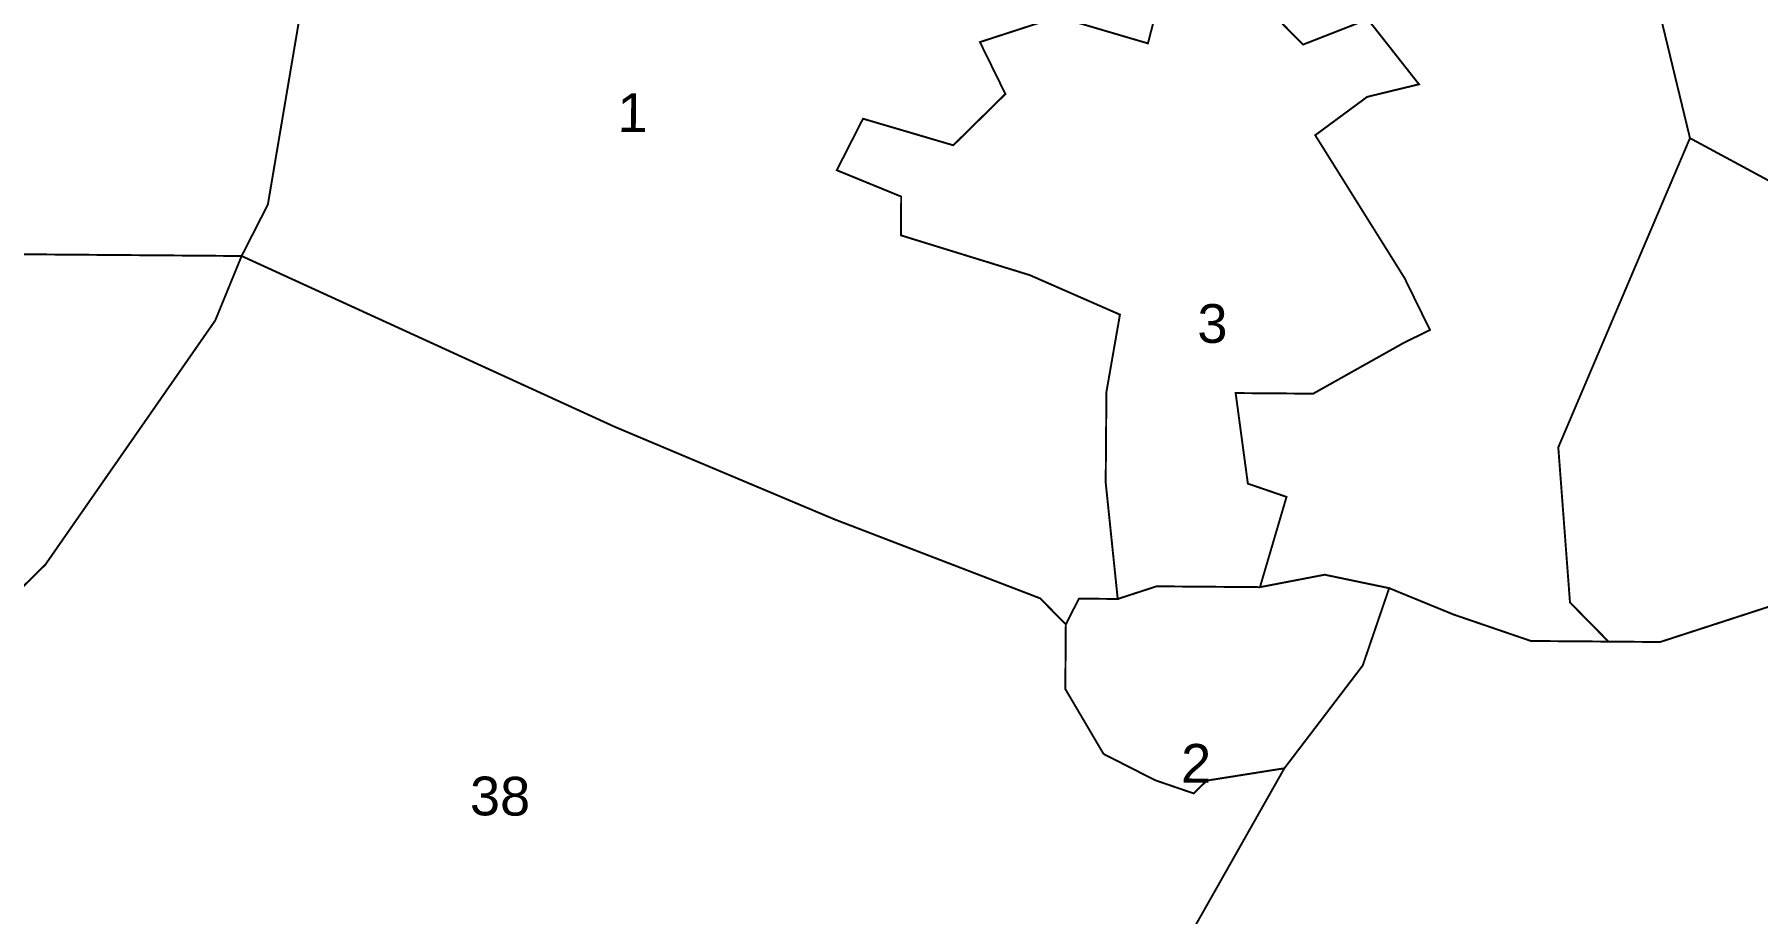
# Model space of a CAD drawing. Header units: metres. Extents: x 317370 to 326712, y 1824935 to 1838812.
# Drawn here: x 324730 to 325268, y 1829857 to 1830131 of the extents above; entities that cross this region are included whole.
import ezdxf

# ---------------------------------------------------------------- set-up
doc = ezdxf.new("R2010")
doc.units = ezdxf.units.M
doc.header["$MEASUREMENT"] = 0
doc.layers.add('SURVEY NO.', color=7, linetype='Continuous')
doc.layers.add('SURVEY PLOT BOUNDARY', color=35, linetype='Continuous')
doc.styles.add('PDF Arial', font='arial.ttf')

# ---------------------------------------------------------------- blocks, each defined once
blk = doc.blocks.new('81')
at = {"layer": 'SURVEY PLOT BOUNDARY', "lineweight": 18, "const_width": 0.605}
for points in [[(324824.01, 1830202.81), (324802.88, 1830078), (324794.69, 1830061.93), (324782.6, 1830062.03), (324754.38, 1830062.25), (324669.74, 1830062.92), (324657.68, 1830067.04), (324670.4, 1830147.58)], [(325553.14, 1830140.63), (325528.83, 1830124.69), (325443.86, 1830085.05), (325362.96, 1830049.4), (325314.69, 1830061.87), (325246.45, 1830098.7), (325234.74, 1830147.17)], [(325234.74, 1830147.17), (325246.45, 1830098.7), (325205.38, 1830002.26), (325209.03, 1829953.85), (325221.03, 1829941.66), (325196.84, 1829941.85), (325172.72, 1829950.1), (325152.63, 1829958.33), (325132.51, 1829962.52), (325112.33, 1829958.64), (325120.61, 1829986.8), (325108.55, 1829990.93), (325104.74, 1830019.18), (325128.92, 1830018.99), (325157.27, 1830034.89), (325165.36, 1830038.86), (325157.43, 1830055.05), (325129.56, 1830099.61), (325145.78, 1830111.58), (325161.93, 1830115.49), (325145.97, 1830135.77), (325125.75, 1830127.87), (325109.75, 1830144.12)], [(325081.54, 1830144.34), (325077.38, 1830128.25), (325049.23, 1830136.53), (325024.98, 1830128.66), (325032.92, 1830112.47), (325016.67, 1830096.47), (324988.51, 1830104.76), (324980.33, 1830088.69), (325000.42, 1830080.47), (325000.32, 1830068.38), (325040.53, 1830055.97), (325068.65, 1830043.65), (325064.43, 1830019.49), (325064.21, 1829991.27), (325067.96, 1829954.96), (325055.86, 1829955.06), (325051.77, 1829947.02), (325043.77, 1829955.15), (324979.47, 1829979.85), (324911.17, 1830008.61), (324794.69, 1830061.93), (324802.88, 1830078), (324824.01, 1830202.81)], [(325109.75, 1830144.12), (325125.75, 1830127.87), (325145.97, 1830135.77), (325161.93, 1830115.49), (325145.78, 1830111.58), (325129.56, 1830099.61), (325157.43, 1830055.05), (325165.36, 1830038.86), (325157.27, 1830034.89), (325128.92, 1830018.99), (325104.74, 1830019.18), (325108.55, 1829990.93), (325120.61, 1829986.8), (325112.33, 1829958.64), (325080.08, 1829958.9), (325067.96, 1829954.96), (325064.21, 1829991.27), (325064.43, 1830019.49), (325068.65, 1830043.65), (325040.53, 1830055.97), (325000.32, 1830068.38), (325000.42, 1830080.47), (324980.33, 1830088.69), (324988.51, 1830104.76), (325016.67, 1830096.47), (325032.92, 1830112.47), (325024.98, 1830128.66), (325049.23, 1830136.53), (325077.38, 1830128.25), (325081.54, 1830144.34)], [(324725.34, 1829957.66), (324733.47, 1829965.66), (324786.47, 1830041.84), (324794.69, 1830061.93), (324911.17, 1830008.61), (324979.47, 1829979.85), (325043.77, 1829955.15), (325051.77, 1829947.02), (325051.61, 1829926.87), (325063.54, 1829906.62), (325079.6, 1829898.43), (325091.66, 1829894.3), (325095.73, 1829898.3), (325119.94, 1829902.14), (325079.06, 1829829.89)], [(325271.3, 1829671.14), (325215, 1829687.71), (325223.22, 1829707.81), (325146.76, 1829724.54), (325114.42, 1829712.7), (325086.14, 1829704.86), (325057.9, 1829701.05), (325041.87, 1829713.27), (325046.15, 1829745.49), (325062.72, 1829801.8), (325079.06, 1829829.89), (325119.94, 1829902.14), (325144.38, 1829934.2), (325152.63, 1829958.33), (325172.72, 1829950.1), (325196.84, 1829941.85), (325221.03, 1829941.66), (325237.15, 1829941.53), (325273.52, 1829953.34)]]:
    blk.add_lwpolyline(points, dxfattribs=at)
for points in [[(325314.69, 1830061.87), (325306.44, 1830037.75), (325326.53, 1830029.53), (325338.56, 1830021.37), (325386.77, 1830000.83), (325402.92, 1830004.74), (325415.05, 1830008.67), (325479.41, 1829992.04), (325491.44, 1829983.88), (325511.28, 1829943.41), (325474.78, 1829915.47), (325414.06, 1829883.7), (325394.03, 1829899.98), (325369.85, 1829900.17), (325321.8, 1829940.87), (325285.74, 1829969.37), (325273.52, 1829953.34), (325237.15, 1829941.53), (325221.03, 1829941.66), (325209.03, 1829953.85), (325205.38, 1830002.26), (325246.45, 1830098.7)], [(324794.69, 1830061.93), (324786.47, 1830041.84), (324733.47, 1829965.66), (324725.34, 1829957.66), (324705.19, 1829957.81), (324697.22, 1829969.97), (324681.26, 1829990.26), (324673.23, 1829994.35), (324669.23, 1829998.41), (324657.17, 1830002.54), (324641.11, 1830010.73), (324612.89, 1830010.95), (324641.46, 1830055.08), (324657.68, 1830067.04), (324669.74, 1830062.92), (324754.38, 1830062.25), (324782.6, 1830062.03)], [(325152.63, 1829958.33), (325144.38, 1829934.2), (325119.94, 1829902.14), (325095.73, 1829898.3), (325091.66, 1829894.3), (325079.6, 1829898.43), (325063.54, 1829906.62), (325051.61, 1829926.87), (325051.77, 1829947.02), (325055.86, 1829955.06), (325067.96, 1829954.96), (325080.08, 1829958.9), (325112.33, 1829958.64), (325132.51, 1829962.52)]]:
    blk.add_lwpolyline(points, close=True, dxfattribs=at)
at = {"layer": 'SURVEY NO.', "attachment_point": 7, "rotation": 359.5492, "style": 'PDF Arial'}
for s, insert, char_height in [('1', (324911.89, 1830100.64), 12.09), ('3', (325092.77, 1830034.71), 12.09), ('2', (325087.66, 1829897.67), 12.09), ('38', (324865.87, 1829887.32), 12.094)]:
    blk.add_mtext(s, dxfattribs=dict(at, insert=insert, char_height=char_height))

msp = doc.modelspace()

# ---------------------------------------------------------------- block references
msp.add_blockref('81', (0, 0))

doc.saveas('drawing.dxf')
